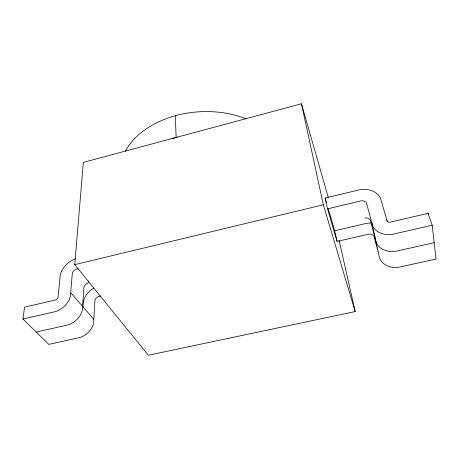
<?xml version="1.0" encoding="UTF-8"?>
<svg xmlns="http://www.w3.org/2000/svg" width="459" height="459" viewBox="0 0 459 459"><rect width="100%" height="100%" fill="white"/><g stroke="black" fill="none" stroke-linecap="round" stroke-linejoin="round"><path stroke-width="0.69" d="M75.488 258.767L73.371 259.639A18.475 13.053 -38.4 0 0 60.295 274.7L58.018 297.415A2.484 1.75 -41 0 1 55.935 299.847L24.551 307.186L22.95 319.034L48.797 344.388L78.741 337.795A15.835 11.653 -42.4 0 0 93.825 319.349L94.904 300.886A4.366 3.224 -39.7 0 1 99.024 296.382L100.986 295.929M88.323 280.965L88.185 283.088A4.481 3.242 -39.1 0 0 83.911 287.678L82.574 306.382A16.283 11.733 -41.7 0 1 66.922 325.184L36.238 332.069M82.89 307.484L83.412 301.666A17.488 12.909 -39.7 0 1 93.613 288.166M339.126 240.527L355.191 311.563L148.355 355.232L74.748 264.654L83.343 162.4L301.454 103.768L328.288 197.536M22.95 319.034L54.409 311.833A16.753 11.808 -41 0 0 70.68 292.664L72.304 273.725A4.613 3.259 -38.4 0 1 76.733 269.049L78.105 268.722M327.542 208.874L360.797 200.91A4.951 3.821 -11.4 0 1 366.592 203.435L371.704 222.334L378.841 254.584L374.022 236.758A4.67 3.741 -9.7 0 0 368.52 234.193L337.084 241.434L327.542 208.874L325.144 198.024L360.435 189.573A19.846 15.302 -11.4 0 1 380.436 198.076L387.017 220.722A2.697 2.111 -7.9 0 0 389.852 222.202L428.132 213.36L432.194 225.231L436.05 259.048L399.846 267.018A17.126 13.902 -5.7 0 1 378.996 255.279M74.748 264.654L323.343 204.783L355.191 311.563M328.328 208.943L334.703 230.785L366.156 223.447L370.476 222.919A18.716 15.004 -9.6 0 1 372.272 222.954M432.194 225.231L393.719 234.044A18.188 14.235 -7.9 0 1 371.704 222.334M434.185 242.668L396.88 251.039A17.643 14.074 -6.9 0 1 375.462 239.305L370.419 220.59A4.808 3.781 -10.5 0 0 364.773 218.042M70.68 292.664L93.825 319.349M325.144 198.024L326.538 202.803M334.703 230.785L337.084 241.434M301.454 103.768L323.343 204.783M386.707 219.218L387.247 221.995M428.132 213.36L428.299 214.783M175.321 115.714L176.147 137.453M171.97 138.658A84.031 55.556 -4 0 1 177.472 137.103M125.37 151.298A81.765 55.941 -4 0 1 246.076 118.841"/></g></svg>
